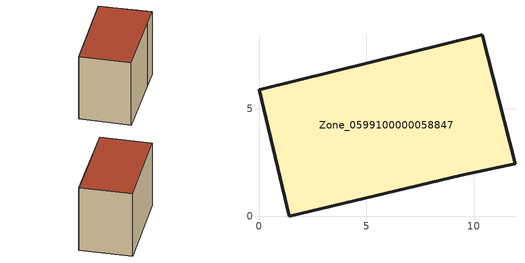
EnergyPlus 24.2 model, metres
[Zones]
Zone_0599100000058847
 floor ground (C_G): 0,5.89 10.4,8.44 11.93,2.44 9.43,1.9 1.41,0 z0
 wall outside (C_F): 10.4,8.44 0,5.89 1.41,0 9.43,1.9 11.93,2.44 10.4,8.44 z0:8.33
 roof outside (C_R): 11.93,2.44 10.4,8.44 0,5.89 1.41,0 9.43,1.9 z8.33
[BUILDING]
Pand.0599100000058847: North Axis=0; Terrain=City; Loads Convergence Tolerance Value=0.04; Temperature Convergence Tolerance Value=0.4; Solar Distribution=FullExterior; Maximum Number of Warmup Days=25; Minimum Number of Warmup Days=1
[Site:Location]
Rotterdam.The.Hague.AP_ZH_NLD Design_Conditions: Latitude=51.96; Longitude=4.45; Time Zone=1; Elevation=-4.5
[SITE:GROUNDTEMPERATURE:BUILDINGSURFACE]
18, 18, 18, 18, 18, 18, 18, 18, 18, 18, 18, 18
[MATERIAL] Thermal Absorptance=0.9; Solar Absorptance=0.7; Visible Absorptance=0.7
Name | Roughness | Thickness | Conductivity | Density | Specific Heat
G.TI.1965-1974 | MediumSmooth | 0.15 | 0.882353 | 540 | 1210
F.TI.1965-1974 | Rough | 0.3 | 0.697674 | 1920 | 840
R.TI.1965-1974 | MediumRough | 0.2 | 0.232558 | 1500 | 1000
[CONSTRUCTION]
C_G: G.TI.1965-1974
C_F: F.TI.1965-1974
C_R: R.TI.1965-1974
[ZONE]
Zone_0599100000058847: Type=1; Multiplier=1; Ceiling Height=Autocalculate; Volume=Autocalculate; Floor Area=autocalculate; Part of Total Floor Area=Yes
[ZONEINFILTRATION:DESIGNFLOWRATE]
Infil_Zone_0599100000058847: Zone or ZoneList or Space or SpaceList=Zone_0599100000058847; Schedule=AlwaysOn; Design Flow Rate Calculation Method=Flow/Area; Flow Rate per Floor Area=0.003; Constant Term Coefficient=1; Temperature Term Coefficient=0; Velocity Term Coefficient=0; Velocity Squared Term Coefficient=0
[HVACTEMPLATE:ZONE:IDEALLOADSAIRSYSTEM]
Zone_0599100000058847: Maximum Heating Supply Air Temperature=50; Minimum Cooling Supply Air Temperature=13; Maximum Heating Supply Air Humidity Ratio=0.0156; Minimum Cooling Supply Air Humidity Ratio=0.0077; Heating Limit=NoLimit; Cooling Limit=NoLimit; Dehumidification Control Type=ConstantSensibleHeatRatio; Cooling Sensible Heat Ratio=0.7; Dehumidification Setpoint=60; Humidification Control Type=None; Humidification Setpoint=30; Outdoor Air Method=None; Outdoor Air Flow Rate per Person=0.00944; Outdoor Air Flow Rate per Zone Floor Area=0; Outdoor Air Flow Rate per Zone=0; Demand Controlled Ventilation Type=None; Outdoor Air Economizer Type=NoEconomizer; Heat Recovery Type=None; Sensible Heat Recovery Effectiveness=0.7; Latent Heat Recovery Effectiveness=0.65
[ZONECONTROL:THERMOSTAT]
ThermostatControl_Zone_0599100000058847: Zone or ZoneList=Zone_0599100000058847; Control Type Schedule=DualSetpointControlType; Control 1=Thermostat_Zone_0599100000058847; Temperature Difference Between Cutout And Setpoint=0
[THERMOSTATSETPOINT:DUALSETPOINT]
Thermostat_Zone_0599100000058847: Heating Setpoint Temperature Schedule=HeatingSetpoint_Zone_0599100000058847; Cooling Setpoint Temperature Schedule=CoolingSetpoint_Zone_0599100000058847
[SCHEDULE:COMPACT]
HeatingSetpoint_Zone_0599100000058847: Through: 12/31, For: AllDays, Until: 24:00, 21
CoolingSetpoint_Zone_0599100000058847: Through: 12/31, For: AllDays, Until: 24:00, 24
DualSetpointControlType: Through: 12/31, For: AllDays, Until: 24:00, 4
AlwaysOn: Through: 12/31, For: AllDays, Until: 24:00, 1
